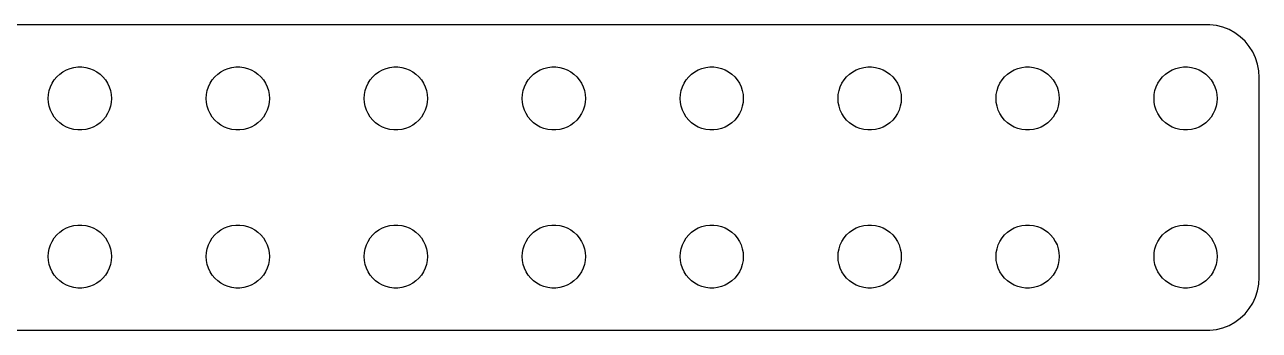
# Model space of a CAD drawing. Header units: metres. Extents: x -112 to 112, y -14 to 14.
# Drawn here: x -5.2 to 112, y -14.5 to 14.5 of the extents above; entities that cross this region are included whole.
import ezdxf

# ---------------------------------------------------------------- set-up
doc = ezdxf.new("R2010")
doc.units = ezdxf.units.M

msp = doc.modelspace()

# ---------------------------------------------------------------- linework, layer by layer
for p, q in [((107.314, 14.4901), (-107.314, 14.4901)), ((107.937, 14.4114), (107.314, 14.4901)), ((108.545, 14.2553), (107.937, 14.4114)), ((109.129, 14.0241), (108.545, 14.2553)), ((109.679, 13.7216), (109.129, 14.0241)), ((110.187, 13.3526), (109.679, 13.7216)), ((110.645, 12.9227), (110.187, 13.3526)), ((111.045, 12.4389), (110.645, 12.9227)), ((111.382, 11.9088), (111.045, 12.4389)), ((111.649, 11.3406), (111.382, 11.9088)), ((111.843, 10.7434), (111.649, 11.3406)), ((111.961, 10.1267), (111.843, 10.7434)), ((-2.42705, 9.26335), (-2.1869, 9.55363)), ((-2.1869, 9.55363), (-1.91226, 9.81154)), ((-1.91226, 9.81154), (-1.60747, 10.033)), ((-1.60747, 10.033), (-1.27733, 10.2145)), ((-1.27733, 10.2145), (-0.92705, 10.3532)), ((-0.92705, 10.3532), (-0.56213, 10.4469)), ((-0.56213, 10.4469), (-0.18837, 10.4941)), ((-0.18837, 10.4941), (0.18837, 10.4941)), ((0.18837, 10.4941), (0.56213, 10.4469)), ((0.56213, 10.4469), (0.92705, 10.3532)), ((0.92705, 10.3532), (1.27733, 10.2145)), ((1.27733, 10.2145), (1.60747, 10.033)), ((1.60747, 10.033), (1.91226, 9.81154)), ((1.91226, 9.81154), (2.1869, 9.55363)), ((2.1869, 9.55363), (2.42705, 9.26335)), ((12.5729, 9.26335), (12.8131, 9.55363)), ((12.8131, 9.55363), (13.0877, 9.81154)), ((13.0877, 9.81154), (13.3925, 10.033)), ((13.3925, 10.033), (13.7227, 10.2145)), ((13.7227, 10.2145), (14.0729, 10.3532)), ((14.0729, 10.3532), (14.4379, 10.4469)), ((14.4379, 10.4469), (14.8116, 10.4941)), ((14.8116, 10.4941), (15.1884, 10.4941)), ((15.1884, 10.4941), (15.5621, 10.4469)), ((15.5621, 10.4469), (15.927, 10.3532)), ((15.927, 10.3532), (16.2773, 10.2145)), ((16.2773, 10.2145), (16.6075, 10.033)), ((16.6075, 10.033), (16.9123, 9.81154)), ((16.9123, 9.81154), (17.1869, 9.55363)), ((17.1869, 9.55363), (17.427, 9.26335)), ((27.5729, 9.26335), (27.8131, 9.55363)), ((27.8131, 9.55363), (28.0877, 9.81154)), ((28.0877, 9.81154), (28.3925, 10.033)), ((28.3925, 10.033), (28.7227, 10.2145)), ((28.7227, 10.2145), (29.0729, 10.3532)), ((29.0729, 10.3532), (29.4379, 10.4469)), ((29.4379, 10.4469), (29.8116, 10.4941)), ((29.8116, 10.4941), (30.1884, 10.4941)), ((30.1884, 10.4941), (30.5621, 10.4469)), ((30.5621, 10.4469), (30.927, 10.3532)), ((30.927, 10.3532), (31.2773, 10.2145)), ((31.2773, 10.2145), (31.6075, 10.033)), ((31.6075, 10.033), (31.9123, 9.81154)), ((31.9123, 9.81154), (32.1869, 9.55363)), ((32.1869, 9.55363), (32.427, 9.26335)), ((42.5729, 9.26335), (42.8131, 9.55363)), ((42.8131, 9.55363), (43.0877, 9.81154)), ((43.0877, 9.81154), (43.3925, 10.033)), ((43.3925, 10.033), (43.7227, 10.2145)), ((43.7227, 10.2145), (44.0729, 10.3532)), ((44.0729, 10.3532), (44.4379, 10.4469)), ((44.4379, 10.4469), (44.8116, 10.4941)), ((44.8116, 10.4941), (45.1884, 10.4941)), ((45.1884, 10.4941), (45.5621, 10.4469)), ((45.5621, 10.4469), (45.927, 10.3532)), ((45.927, 10.3532), (46.2773, 10.2145)), ((46.2773, 10.2145), (46.6075, 10.033)), ((46.6075, 10.033), (46.9123, 9.81154)), ((46.9123, 9.81154), (47.1869, 9.55363)), ((47.1869, 9.55363), (47.427, 9.26335)), ((57.5729, 9.26335), (57.8131, 9.55363)), ((57.8131, 9.55363), (58.0877, 9.81154)), ((58.0877, 9.81154), (58.3925, 10.033)), ((58.3925, 10.033), (58.7227, 10.2145)), ((58.7227, 10.2145), (59.0729, 10.3532)), ((59.0729, 10.3532), (59.4379, 10.4469)), ((59.4379, 10.4469), (59.8116, 10.4941)), ((59.8116, 10.4941), (60.1884, 10.4941)), ((60.1884, 10.4941), (60.5621, 10.4469)), ((60.5621, 10.4469), (60.927, 10.3532)), ((60.927, 10.3532), (61.2773, 10.2145)), ((61.2773, 10.2145), (61.6075, 10.033)), ((61.6075, 10.033), (61.9123, 9.81154)), ((61.9123, 9.81154), (62.1869, 9.55363)), ((62.1869, 9.55363), (62.427, 9.26335)), ((72.573, 9.26335), (72.8131, 9.55363)), ((72.8131, 9.55363), (73.0877, 9.81154)), ((73.0877, 9.81154), (73.3925, 10.033)), ((73.3925, 10.033), (73.7227, 10.2145)), ((73.7227, 10.2145), (74.073, 10.3532)), ((74.073, 10.3532), (74.4379, 10.4469)), ((74.4379, 10.4469), (74.8116, 10.4941)), ((74.8116, 10.4941), (75.1884, 10.4941)), ((75.1884, 10.4941), (75.5621, 10.4469)), ((75.5621, 10.4469), (75.927, 10.3532)), ((75.927, 10.3532), (76.2773, 10.2145)), ((76.2773, 10.2145), (76.6075, 10.033)), ((76.6075, 10.033), (76.9123, 9.81154)), ((76.9123, 9.81154), (77.1869, 9.55363)), ((77.1869, 9.55363), (77.427, 9.26335)), ((87.573, 9.26335), (87.8131, 9.55363)), ((87.8131, 9.55363), (88.0877, 9.81154)), ((88.0877, 9.81154), (88.3925, 10.033)), ((88.3925, 10.033), (88.7227, 10.2145)), ((88.7227, 10.2145), (89.073, 10.3532)), ((89.073, 10.3532), (89.4379, 10.4469)), ((89.4379, 10.4469), (89.8116, 10.4941)), ((89.8116, 10.4941), (90.1884, 10.4941)), ((90.1884, 10.4941), (90.5621, 10.4469)), ((90.5621, 10.4469), (90.927, 10.3532)), ((90.927, 10.3532), (91.2773, 10.2145)), ((91.2773, 10.2145), (91.6075, 10.033)), ((91.6075, 10.033), (91.9123, 9.81154)), ((91.9123, 9.81154), (92.1869, 9.55363)), ((92.1869, 9.55363), (92.427, 9.26335)), ((102.573, 9.26335), (102.813, 9.55363)), ((102.813, 9.55363), (103.088, 9.81154)), ((103.088, 9.81154), (103.393, 10.033)), ((103.393, 10.033), (103.723, 10.2145)), ((103.723, 10.2145), (104.073, 10.3532)), ((104.073, 10.3532), (104.438, 10.4469)), ((104.438, 10.4469), (104.812, 10.4941)), ((104.812, 10.4941), (105.188, 10.4941)), ((105.188, 10.4941), (105.562, 10.4469)), ((105.562, 10.4469), (105.927, 10.3532)), ((105.927, 10.3532), (106.277, 10.2145)), ((106.277, 10.2145), (106.607, 10.033)), ((106.607, 10.033), (106.912, 9.81154)), ((106.912, 9.81154), (107.187, 9.55363)), ((107.187, 9.55363), (107.427, 9.26335)), ((112, 9.5), (111.961, 10.1267)), ((112, -9.5), (112, 9.5)), ((-2.97633, 7.87599), (-2.90575, 8.24606)), ((-2.90575, 8.24606), (-2.78932, 8.60437)), ((-2.78932, 8.60437), (-2.62891, 8.94525)), ((-2.62891, 8.94525), (-2.42705, 9.26335)), ((2.42705, 9.26335), (2.62891, 8.94525)), ((2.62891, 8.94525), (2.78932, 8.60437)), ((2.78932, 8.60437), (2.90575, 8.24606)), ((2.90575, 8.24606), (2.97633, 7.87599)), ((12.0237, 7.87599), (12.0942, 8.24606)), ((12.0942, 8.24606), (12.2107, 8.60437)), ((12.2107, 8.60437), (12.3711, 8.94525)), ((12.3711, 8.94525), (12.5729, 9.26335)), ((17.427, 9.26335), (17.6289, 8.94525)), ((17.6289, 8.94525), (17.7893, 8.60437)), ((17.7893, 8.60437), (17.9057, 8.24606)), ((17.9057, 8.24606), (17.9763, 7.87599)), ((27.0237, 7.87599), (27.0942, 8.24606)), ((27.0942, 8.24606), (27.2107, 8.60437)), ((27.2107, 8.60437), (27.3711, 8.94525)), ((27.3711, 8.94525), (27.5729, 9.26335)), ((32.427, 9.26335), (32.6289, 8.94525)), ((32.6289, 8.94525), (32.7893, 8.60437)), ((32.7893, 8.60437), (32.9057, 8.24606)), ((32.9057, 8.24606), (32.9763, 7.87599)), ((42.0237, 7.87599), (42.0942, 8.24606)), ((42.0942, 8.24606), (42.2107, 8.60437)), ((42.2107, 8.60437), (42.3711, 8.94525)), ((42.3711, 8.94525), (42.5729, 9.26335)), ((47.427, 9.26335), (47.6289, 8.94525)), ((47.6289, 8.94525), (47.7893, 8.60437)), ((47.7893, 8.60437), (47.9057, 8.24606)), ((47.9057, 8.24606), (47.9763, 7.87599)), ((57.0237, 7.87599), (57.0942, 8.24606)), ((57.0942, 8.24606), (57.2107, 8.60437)), ((57.2107, 8.60437), (57.3711, 8.94525)), ((57.3711, 8.94525), (57.5729, 9.26335)), ((62.427, 9.26335), (62.6289, 8.94525)), ((62.6289, 8.94525), (62.7893, 8.60437)), ((62.7893, 8.60437), (62.9057, 8.24606)), ((62.9057, 8.24606), (62.9763, 7.87599)), ((72.0237, 7.87599), (72.0943, 8.24606)), ((72.0943, 8.24606), (72.2107, 8.60437)), ((72.2107, 8.60437), (72.3711, 8.94525)), ((72.3711, 8.94525), (72.573, 9.26335)), ((77.427, 9.26335), (77.6289, 8.94525)), ((77.6289, 8.94525), (77.7893, 8.60437)), ((77.7893, 8.60437), (77.9057, 8.24606)), ((77.9057, 8.24606), (77.9763, 7.87599)), ((87.0237, 7.87599), (87.0943, 8.24606)), ((87.0943, 8.24606), (87.2107, 8.60437)), ((87.2107, 8.60437), (87.3711, 8.94525)), ((87.3711, 8.94525), (87.573, 9.26335)), ((92.427, 9.26335), (92.6289, 8.94525)), ((92.6289, 8.94525), (92.7893, 8.60437)), ((92.7893, 8.60437), (92.9057, 8.24606)), ((92.9057, 8.24606), (92.9763, 7.87599)), ((102.024, 7.87599), (102.094, 8.24606)), ((102.094, 8.24606), (102.211, 8.60437)), ((102.211, 8.60437), (102.371, 8.94525)), ((102.371, 8.94525), (102.573, 9.26335)), ((107.427, 9.26335), (107.629, 8.94525)), ((107.629, 8.94525), (107.789, 8.60437)), ((107.789, 8.60437), (107.906, 8.24606)), ((107.906, 8.24606), (107.976, 7.87599)), ((-3, 7.5), (-2.97633, 7.87599)), ((-2.97633, 7.12399), (-3, 7.5)), ((-2.90575, 6.75392), (-2.97633, 7.12399)), ((2.97633, 7.12399), (2.90575, 6.75392)), ((2.97633, 7.87599), (3, 7.5)), ((3, 7.5), (2.97633, 7.12399)), ((12, 7.5), (12.0237, 7.87599)), ((12.0237, 7.12399), (12, 7.5)), ((12.0942, 6.75392), (12.0237, 7.12399)), ((17.9763, 7.12399), (17.9057, 6.75392)), ((17.9763, 7.87599), (18, 7.5)), ((18, 7.5), (17.9763, 7.12399)), ((27, 7.5), (27.0237, 7.87599)), ((27.0237, 7.12399), (27, 7.5)), ((27.0942, 6.75392), (27.0237, 7.12399)), ((32.9763, 7.12399), (32.9057, 6.75392)), ((32.9763, 7.87599), (33, 7.5)), ((33, 7.5), (32.9763, 7.12399)), ((42, 7.5), (42.0237, 7.87599)), ((42.0237, 7.12399), (42, 7.5)), ((42.0942, 6.75392), (42.0237, 7.12399)), ((47.9763, 7.12399), (47.9057, 6.75392)), ((47.9763, 7.87599), (48, 7.5)), ((48, 7.5), (47.9763, 7.12399)), ((57, 7.5), (57.0237, 7.87599)), ((57.0237, 7.12399), (57, 7.5)), ((57.0942, 6.75392), (57.0237, 7.12399)), ((62.9763, 7.12399), (62.9057, 6.75392)), ((62.9763, 7.87599), (63, 7.5)), ((63, 7.5), (62.9763, 7.12399)), ((72, 7.5), (72.0237, 7.87599)), ((72.0237, 7.12399), (72, 7.5)), ((72.0943, 6.75392), (72.0237, 7.12399)), ((77.9763, 7.12399), (77.9057, 6.75392)), ((77.9763, 7.87599), (78, 7.5)), ((78, 7.5), (77.9763, 7.12399)), ((87, 7.5), (87.0237, 7.87599)), ((87.0237, 7.12399), (87, 7.5)), ((87.0943, 6.75392), (87.0237, 7.12399)), ((92.9763, 7.12399), (92.9057, 6.75392)), ((92.9763, 7.87599), (93, 7.5)), ((93, 7.5), (92.9763, 7.12399)), ((102, 7.5), (102.024, 7.87599)), ((102.024, 7.12399), (102, 7.5)), ((102.094, 6.75392), (102.024, 7.12399)), ((107.976, 7.12399), (107.906, 6.75392)), ((107.976, 7.87599), (108, 7.5)), ((108, 7.5), (107.976, 7.12399)), ((-2.78932, 6.39561), (-2.90575, 6.75392)), ((-2.62891, 6.05473), (-2.78932, 6.39561)), ((-2.42705, 5.73663), (-2.62891, 6.05473)), ((2.62891, 6.05473), (2.42705, 5.73663)), ((2.78932, 6.39561), (2.62891, 6.05473)), ((2.90575, 6.75392), (2.78932, 6.39561)), ((12.2107, 6.39561), (12.0942, 6.75392)), ((12.3711, 6.05473), (12.2107, 6.39561)), ((12.5729, 5.73663), (12.3711, 6.05473)), ((17.6289, 6.05473), (17.427, 5.73663)), ((17.7893, 6.39561), (17.6289, 6.05473)), ((17.9057, 6.75392), (17.7893, 6.39561)), ((27.2107, 6.39561), (27.0942, 6.75392)), ((27.3711, 6.05473), (27.2107, 6.39561)), ((27.5729, 5.73663), (27.3711, 6.05473)), ((32.6289, 6.05473), (32.427, 5.73663)), ((32.7893, 6.39561), (32.6289, 6.05473)), ((32.9057, 6.75392), (32.7893, 6.39561)), ((42.2107, 6.39561), (42.0942, 6.75392)), ((42.3711, 6.05473), (42.2107, 6.39561)), ((42.5729, 5.73663), (42.3711, 6.05473)), ((47.6289, 6.05473), (47.427, 5.73663)), ((47.7893, 6.39561), (47.6289, 6.05473)), ((47.9057, 6.75392), (47.7893, 6.39561)), ((57.2107, 6.39561), (57.0942, 6.75392)), ((57.3711, 6.05473), (57.2107, 6.39561)), ((57.5729, 5.73663), (57.3711, 6.05473)), ((62.6289, 6.05473), (62.427, 5.73663)), ((62.7893, 6.39561), (62.6289, 6.05473)), ((62.9057, 6.75392), (62.7893, 6.39561)), ((72.2107, 6.39561), (72.0943, 6.75392)), ((72.3711, 6.05473), (72.2107, 6.39561)), ((72.573, 5.73663), (72.3711, 6.05473)), ((77.6289, 6.05473), (77.427, 5.73663)), ((77.7893, 6.39561), (77.6289, 6.05473)), ((77.9057, 6.75392), (77.7893, 6.39561)), ((87.2107, 6.39561), (87.0943, 6.75392)), ((87.3711, 6.05473), (87.2107, 6.39561)), ((87.573, 5.73663), (87.3711, 6.05473)), ((92.6289, 6.05473), (92.427, 5.73663)), ((92.7893, 6.39561), (92.6289, 6.05473)), ((92.9057, 6.75392), (92.7893, 6.39561)), ((102.211, 6.39561), (102.094, 6.75392)), ((102.371, 6.05473), (102.211, 6.39561)), ((102.573, 5.73663), (102.371, 6.05473)), ((107.629, 6.05473), (107.427, 5.73663)), ((107.789, 6.39561), (107.629, 6.05473)), ((107.906, 6.75392), (107.789, 6.39561)), ((-2.1869, 5.44635), (-2.42705, 5.73663)), ((-1.91226, 5.18845), (-2.1869, 5.44635)), ((-1.60747, 4.96701), (-1.91226, 5.18845)), ((-1.27733, 4.78551), (-1.60747, 4.96701)), ((-0.92705, 4.64682), (-1.27733, 4.78551)), ((1.27733, 4.78551), (0.92705, 4.64682)), ((1.60747, 4.96701), (1.27733, 4.78551)), ((1.91226, 5.18845), (1.60747, 4.96701)), ((2.1869, 5.44635), (1.91226, 5.18845)), ((2.42705, 5.73663), (2.1869, 5.44635)), ((12.8131, 5.44635), (12.5729, 5.73663)), ((13.0877, 5.18845), (12.8131, 5.44635)), ((13.3925, 4.96701), (13.0877, 5.18845)), ((13.7227, 4.78551), (13.3925, 4.96701)), ((14.0729, 4.64682), (13.7227, 4.78551)), ((16.2773, 4.78551), (15.927, 4.64682)), ((16.6075, 4.96701), (16.2773, 4.78551)), ((16.9123, 5.18845), (16.6075, 4.96701)), ((17.1869, 5.44635), (16.9123, 5.18845)), ((17.427, 5.73663), (17.1869, 5.44635)), ((27.8131, 5.44635), (27.5729, 5.73663)), ((28.0877, 5.18845), (27.8131, 5.44635)), ((28.3925, 4.96701), (28.0877, 5.18845)), ((28.7227, 4.78551), (28.3925, 4.96701)), ((29.0729, 4.64682), (28.7227, 4.78551)), ((31.2773, 4.78551), (30.927, 4.64682)), ((31.6075, 4.96701), (31.2773, 4.78551)), ((31.9123, 5.18845), (31.6075, 4.96701)), ((32.1869, 5.44635), (31.9123, 5.18845)), ((32.427, 5.73663), (32.1869, 5.44635)), ((42.8131, 5.44635), (42.5729, 5.73663)), ((43.0877, 5.18845), (42.8131, 5.44635)), ((43.3925, 4.96701), (43.0877, 5.18845)), ((43.7227, 4.78551), (43.3925, 4.96701)), ((44.0729, 4.64682), (43.7227, 4.78551)), ((46.2773, 4.78551), (45.927, 4.64682)), ((46.6075, 4.96701), (46.2773, 4.78551)), ((46.9123, 5.18845), (46.6075, 4.96701)), ((47.1869, 5.44635), (46.9123, 5.18845)), ((47.427, 5.73663), (47.1869, 5.44635)), ((57.8131, 5.44635), (57.5729, 5.73663)), ((58.0877, 5.18845), (57.8131, 5.44635)), ((58.3925, 4.96701), (58.0877, 5.18845)), ((58.7227, 4.78551), (58.3925, 4.96701)), ((59.0729, 4.64682), (58.7227, 4.78551)), ((61.2773, 4.78551), (60.927, 4.64682)), ((61.6075, 4.96701), (61.2773, 4.78551)), ((61.9123, 5.18845), (61.6075, 4.96701)), ((62.1869, 5.44635), (61.9123, 5.18845)), ((62.427, 5.73663), (62.1869, 5.44635)), ((72.8131, 5.44635), (72.573, 5.73663)), ((73.0877, 5.18845), (72.8131, 5.44635)), ((73.3925, 4.96701), (73.0877, 5.18845)), ((73.7227, 4.78551), (73.3925, 4.96701)), ((74.073, 4.64682), (73.7227, 4.78551)), ((76.2773, 4.78551), (75.927, 4.64682)), ((76.6075, 4.96701), (76.2773, 4.78551)), ((76.9123, 5.18845), (76.6075, 4.96701)), ((77.1869, 5.44635), (76.9123, 5.18845)), ((77.427, 5.73663), (77.1869, 5.44635)), ((87.8131, 5.44635), (87.573, 5.73663)), ((88.0877, 5.18845), (87.8131, 5.44635)), ((88.3925, 4.96701), (88.0877, 5.18845)), ((88.7227, 4.78551), (88.3925, 4.96701)), ((89.073, 4.64682), (88.7227, 4.78551)), ((91.2773, 4.78551), (90.927, 4.64682)), ((91.6075, 4.96701), (91.2773, 4.78551)), ((91.9123, 5.18845), (91.6075, 4.96701)), ((92.1869, 5.44635), (91.9123, 5.18845)), ((92.427, 5.73663), (92.1869, 5.44635)), ((102.813, 5.44635), (102.573, 5.73663)), ((103.088, 5.18845), (102.813, 5.44635)), ((103.393, 4.96701), (103.088, 5.18845)), ((103.723, 4.78551), (103.393, 4.96701)), ((104.073, 4.64682), (103.723, 4.78551)), ((106.277, 4.78551), (105.927, 4.64682)), ((106.607, 4.96701), (106.277, 4.78551)), ((106.912, 5.18845), (106.607, 4.96701)), ((107.187, 5.44635), (106.912, 5.18845)), ((107.427, 5.73663), (107.187, 5.44635)), ((-0.56213, 4.55313), (-0.92705, 4.64682)), ((-0.18837, 4.50591), (-0.56213, 4.55313)), ((0.18837, 4.50591), (-0.18837, 4.50591)), ((0.56213, 4.55313), (0.18837, 4.50591)), ((0.92705, 4.64682), (0.56213, 4.55313)), ((14.4379, 4.55313), (14.0729, 4.64682)), ((14.8116, 4.50591), (14.4379, 4.55313)), ((15.1884, 4.50591), (14.8116, 4.50591)), ((15.5621, 4.55313), (15.1884, 4.50591)), ((15.927, 4.64682), (15.5621, 4.55313)), ((29.4379, 4.55313), (29.0729, 4.64682)), ((29.8116, 4.50591), (29.4379, 4.55313)), ((30.1884, 4.50591), (29.8116, 4.50591)), ((30.5621, 4.55313), (30.1884, 4.50591)), ((30.927, 4.64682), (30.5621, 4.55313)), ((44.4379, 4.55313), (44.0729, 4.64682)), ((44.8116, 4.50591), (44.4379, 4.55313)), ((45.1884, 4.50591), (44.8116, 4.50591)), ((45.5621, 4.55313), (45.1884, 4.50591)), ((45.927, 4.64682), (45.5621, 4.55313)), ((59.4379, 4.55313), (59.0729, 4.64682)), ((59.8116, 4.50591), (59.4379, 4.55313)), ((60.1884, 4.50591), (59.8116, 4.50591)), ((60.5621, 4.55313), (60.1884, 4.50591)), ((60.927, 4.64682), (60.5621, 4.55313)), ((74.4379, 4.55313), (74.073, 4.64682)), ((74.8116, 4.50591), (74.4379, 4.55313)), ((75.1884, 4.50591), (74.8116, 4.50591)), ((75.5621, 4.55313), (75.1884, 4.50591)), ((75.927, 4.64682), (75.5621, 4.55313)), ((89.4379, 4.55313), (89.073, 4.64682)), ((89.8116, 4.50591), (89.4379, 4.55313)), ((90.1884, 4.50591), (89.8116, 4.50591)), ((90.5621, 4.55313), (90.1884, 4.50591)), ((90.927, 4.64682), (90.5621, 4.55313)), ((104.438, 4.55313), (104.073, 4.64682)), ((104.812, 4.50591), (104.438, 4.55313)), ((105.188, 4.50591), (104.812, 4.50591)), ((105.562, 4.55313), (105.188, 4.50591)), ((105.927, 4.64682), (105.562, 4.55313)), ((-1.27733, -4.78551), (-0.92705, -4.64682)), ((-0.92705, -4.64682), (-0.56213, -4.55313)), ((-0.56213, -4.55313), (-0.18837, -4.50591)), ((-0.18837, -4.50591), (0.18837, -4.50591)), ((0.18837, -4.50591), (0.56213, -4.55313)), ((0.56213, -4.55313), (0.92705, -4.64682)), ((0.92705, -4.64682), (1.27733, -4.78551)), ((13.7227, -4.78551), (14.0729, -4.64682)), ((14.0729, -4.64682), (14.4379, -4.55313)), ((14.4379, -4.55313), (14.8116, -4.50591)), ((14.8116, -4.50591), (15.1884, -4.50591)), ((15.1884, -4.50591), (15.5621, -4.55313)), ((15.5621, -4.55313), (15.927, -4.64682)), ((15.927, -4.64682), (16.2773, -4.78551)), ((28.7227, -4.78551), (29.0729, -4.64682)), ((29.0729, -4.64682), (29.4379, -4.55313)), ((29.4379, -4.55313), (29.8116, -4.50591)), ((29.8116, -4.50591), (30.1884, -4.50591)), ((30.1884, -4.50591), (30.5621, -4.55313)), ((30.5621, -4.55313), (30.927, -4.64682)), ((30.927, -4.64682), (31.2773, -4.78551)), ((43.7227, -4.78551), (44.0729, -4.64682)), ((44.0729, -4.64682), (44.4379, -4.55313)), ((44.4379, -4.55313), (44.8116, -4.50591)), ((44.8116, -4.50591), (45.1884, -4.50591)), ((45.1884, -4.50591), (45.5621, -4.55313)), ((45.5621, -4.55313), (45.927, -4.64682)), ((45.927, -4.64682), (46.2773, -4.78551)), ((58.7227, -4.78551), (59.0729, -4.64682)), ((59.0729, -4.64682), (59.4379, -4.55313)), ((59.4379, -4.55313), (59.8116, -4.50591)), ((59.8116, -4.50591), (60.1884, -4.50591)), ((60.1884, -4.50591), (60.5621, -4.55313)), ((60.5621, -4.55313), (60.927, -4.64682)), ((60.927, -4.64682), (61.2773, -4.78551)), ((73.7227, -4.78551), (74.073, -4.64682)), ((74.073, -4.64682), (74.4379, -4.55313)), ((74.4379, -4.55313), (74.8116, -4.50591)), ((74.8116, -4.50591), (75.1884, -4.50591)), ((75.1884, -4.50591), (75.5621, -4.55313)), ((75.5621, -4.55313), (75.927, -4.64682)), ((75.927, -4.64682), (76.2773, -4.78551)), ((88.7227, -4.78551), (89.073, -4.64682)), ((89.073, -4.64682), (89.4379, -4.55313)), ((89.4379, -4.55313), (89.8116, -4.50591)), ((89.8116, -4.50591), (90.1884, -4.50591)), ((90.1884, -4.50591), (90.5621, -4.55313)), ((90.5621, -4.55313), (90.927, -4.64682)), ((90.927, -4.64682), (91.2773, -4.78551)), ((103.723, -4.78551), (104.073, -4.64682)), ((104.073, -4.64682), (104.438, -4.55313)), ((104.438, -4.55313), (104.812, -4.50591)), ((104.812, -4.50591), (105.188, -4.50591)), ((105.188, -4.50591), (105.562, -4.55313)), ((105.562, -4.55313), (105.927, -4.64682)), ((105.927, -4.64682), (106.277, -4.78551)), ((-2.62891, -6.05473), (-2.42705, -5.73663)), ((-2.42705, -5.73663), (-2.1869, -5.44635)), ((-2.1869, -5.44635), (-1.91226, -5.18845)), ((-1.91226, -5.18845), (-1.60747, -4.96701)), ((-1.60747, -4.96701), (-1.27733, -4.78551)), ((1.27733, -4.78551), (1.60747, -4.96701)), ((1.60747, -4.96701), (1.91226, -5.18845)), ((1.91226, -5.18845), (2.1869, -5.44635)), ((2.1869, -5.44635), (2.42705, -5.73663)), ((2.42705, -5.73663), (2.62891, -6.05473)), ((12.3711, -6.05473), (12.5729, -5.73663)), ((12.5729, -5.73663), (12.8131, -5.44635)), ((12.8131, -5.44635), (13.0877, -5.18845)), ((13.0877, -5.18845), (13.3925, -4.96701)), ((13.3925, -4.96701), (13.7227, -4.78551)), ((16.2773, -4.78551), (16.6075, -4.96701)), ((16.6075, -4.96701), (16.9123, -5.18845)), ((16.9123, -5.18845), (17.1869, -5.44635)), ((17.1869, -5.44635), (17.427, -5.73663)), ((17.427, -5.73663), (17.6289, -6.05473)), ((27.3711, -6.05473), (27.5729, -5.73663)), ((27.5729, -5.73663), (27.8131, -5.44635)), ((27.8131, -5.44635), (28.0877, -5.18845)), ((28.0877, -5.18845), (28.3925, -4.96701)), ((28.3925, -4.96701), (28.7227, -4.78551)), ((31.2773, -4.78551), (31.6075, -4.96701)), ((31.6075, -4.96701), (31.9123, -5.18845)), ((31.9123, -5.18845), (32.1869, -5.44635)), ((32.1869, -5.44635), (32.427, -5.73663)), ((32.427, -5.73663), (32.6289, -6.05473)), ((42.3711, -6.05473), (42.5729, -5.73663)), ((42.5729, -5.73663), (42.8131, -5.44635)), ((42.8131, -5.44635), (43.0877, -5.18845)), ((43.0877, -5.18845), (43.3925, -4.96701)), ((43.3925, -4.96701), (43.7227, -4.78551)), ((46.2773, -4.78551), (46.6075, -4.96701)), ((46.6075, -4.96701), (46.9123, -5.18845)), ((46.9123, -5.18845), (47.1869, -5.44635)), ((47.1869, -5.44635), (47.427, -5.73663)), ((47.427, -5.73663), (47.6289, -6.05473)), ((57.3711, -6.05473), (57.5729, -5.73663)), ((57.5729, -5.73663), (57.8131, -5.44635)), ((57.8131, -5.44635), (58.0877, -5.18845)), ((58.0877, -5.18845), (58.3925, -4.96701)), ((58.3925, -4.96701), (58.7227, -4.78551)), ((61.2773, -4.78551), (61.6075, -4.96701)), ((61.6075, -4.96701), (61.9123, -5.18845)), ((61.9123, -5.18845), (62.1869, -5.44635)), ((62.1869, -5.44635), (62.427, -5.73663)), ((62.427, -5.73663), (62.6289, -6.05473)), ((72.3711, -6.05473), (72.573, -5.73663)), ((72.573, -5.73663), (72.8131, -5.44635)), ((72.8131, -5.44635), (73.0877, -5.18845)), ((73.0877, -5.18845), (73.3925, -4.96701)), ((73.3925, -4.96701), (73.7227, -4.78551)), ((76.2773, -4.78551), (76.6075, -4.96701)), ((76.6075, -4.96701), (76.9123, -5.18845)), ((76.9123, -5.18845), (77.1869, -5.44635)), ((77.1869, -5.44635), (77.427, -5.73663)), ((77.427, -5.73663), (77.6289, -6.05473)), ((87.3711, -6.05473), (87.573, -5.73663)), ((87.573, -5.73663), (87.8131, -5.44635)), ((87.8131, -5.44635), (88.0877, -5.18845)), ((88.0877, -5.18845), (88.3925, -4.96701)), ((88.3925, -4.96701), (88.7227, -4.78551)), ((91.2773, -4.78551), (91.6075, -4.96701)), ((91.6075, -4.96701), (91.9123, -5.18845)), ((91.9123, -5.18845), (92.1869, -5.44635)), ((92.1869, -5.44635), (92.427, -5.73663)), ((92.427, -5.73663), (92.6289, -6.05473)), ((102.371, -6.05473), (102.573, -5.73663)), ((102.573, -5.73663), (102.813, -5.44635)), ((102.813, -5.44635), (103.088, -5.18845)), ((103.088, -5.18845), (103.393, -4.96701)), ((103.393, -4.96701), (103.723, -4.78551)), ((106.277, -4.78551), (106.607, -4.96701)), ((106.607, -4.96701), (106.912, -5.18845)), ((106.912, -5.18845), (107.187, -5.44635)), ((107.187, -5.44635), (107.427, -5.73663)), ((107.427, -5.73663), (107.629, -6.05473)), ((-2.97633, -7.12399), (-2.90575, -6.75392)), ((-2.90575, -6.75392), (-2.78932, -6.39561)), ((-2.78932, -6.39561), (-2.62891, -6.05473)), ((2.62891, -6.05473), (2.78932, -6.39561)), ((2.78932, -6.39561), (2.90575, -6.75392)), ((2.90575, -6.75392), (2.97633, -7.12399)), ((12.0237, -7.12399), (12.0942, -6.75392)), ((12.0942, -6.75392), (12.2107, -6.39561)), ((12.2107, -6.39561), (12.3711, -6.05473)), ((17.6289, -6.05473), (17.7893, -6.39561)), ((17.7893, -6.39561), (17.9057, -6.75392)), ((17.9057, -6.75392), (17.9763, -7.12399)), ((27.0237, -7.12399), (27.0942, -6.75392)), ((27.0942, -6.75392), (27.2107, -6.39561)), ((27.2107, -6.39561), (27.3711, -6.05473)), ((32.6289, -6.05473), (32.7893, -6.39561)), ((32.7893, -6.39561), (32.9057, -6.75392)), ((32.9057, -6.75392), (32.9763, -7.12399)), ((42.0237, -7.12399), (42.0942, -6.75392)), ((42.0942, -6.75392), (42.2107, -6.39561)), ((42.2107, -6.39561), (42.3711, -6.05473)), ((47.6289, -6.05473), (47.7893, -6.39561)), ((47.7893, -6.39561), (47.9057, -6.75392)), ((47.9057, -6.75392), (47.9763, -7.12399)), ((57.0237, -7.12399), (57.0942, -6.75392)), ((57.0942, -6.75392), (57.2107, -6.39561)), ((57.2107, -6.39561), (57.3711, -6.05473)), ((62.6289, -6.05473), (62.7893, -6.39561)), ((62.7893, -6.39561), (62.9057, -6.75392)), ((62.9057, -6.75392), (62.9763, -7.12399)), ((72.0237, -7.12399), (72.0943, -6.75392)), ((72.0943, -6.75392), (72.2107, -6.39561)), ((72.2107, -6.39561), (72.3711, -6.05473)), ((77.6289, -6.05473), (77.7893, -6.39561)), ((77.7893, -6.39561), (77.9057, -6.75392)), ((77.9057, -6.75392), (77.9763, -7.12399)), ((87.0237, -7.12399), (87.0943, -6.75392)), ((87.0943, -6.75392), (87.2107, -6.39561)), ((87.2107, -6.39561), (87.3711, -6.05473)), ((92.6289, -6.05473), (92.7893, -6.39561)), ((92.7893, -6.39561), (92.9057, -6.75392)), ((92.9057, -6.75392), (92.9763, -7.12399)), ((102.024, -7.12399), (102.094, -6.75392)), ((102.094, -6.75392), (102.211, -6.39561)), ((102.211, -6.39561), (102.371, -6.05473)), ((107.629, -6.05473), (107.789, -6.39561)), ((107.789, -6.39561), (107.906, -6.75392)), ((107.906, -6.75392), (107.976, -7.12399)), ((-3, -7.5), (-2.97633, -7.12399)), ((-2.97633, -7.87599), (-3, -7.5)), ((-2.90575, -8.24606), (-2.97633, -7.87599)), ((2.97633, -7.87599), (2.90575, -8.24606)), ((2.97633, -7.12399), (3, -7.5)), ((3, -7.5), (2.97633, -7.87599)), ((12, -7.5), (12.0237, -7.12399)), ((12.0237, -7.87599), (12, -7.5)), ((12.0942, -8.24606), (12.0237, -7.87599)), ((17.9763, -7.87599), (17.9057, -8.24606)), ((17.9763, -7.12399), (18, -7.5)), ((18, -7.5), (17.9763, -7.87599)), ((27, -7.5), (27.0237, -7.12399)), ((27.0237, -7.87599), (27, -7.5)), ((27.0942, -8.24606), (27.0237, -7.87599)), ((32.9763, -7.87599), (32.9057, -8.24606)), ((32.9763, -7.12399), (33, -7.5)), ((33, -7.5), (32.9763, -7.87599)), ((42, -7.5), (42.0237, -7.12399)), ((42.0237, -7.87599), (42, -7.5)), ((42.0942, -8.24606), (42.0237, -7.87599)), ((47.9763, -7.87599), (47.9057, -8.24606)), ((47.9763, -7.12399), (48, -7.5)), ((48, -7.5), (47.9763, -7.87599)), ((57, -7.5), (57.0237, -7.12399)), ((57.0237, -7.87599), (57, -7.5)), ((57.0942, -8.24606), (57.0237, -7.87599)), ((62.9763, -7.87599), (62.9057, -8.24606)), ((62.9763, -7.12399), (63, -7.5)), ((63, -7.5), (62.9763, -7.87599)), ((72, -7.5), (72.0237, -7.12399)), ((72.0237, -7.87599), (72, -7.5)), ((72.0943, -8.24606), (72.0237, -7.87599)), ((77.9763, -7.87599), (77.9057, -8.24606)), ((77.9763, -7.12399), (78, -7.5)), ((78, -7.5), (77.9763, -7.87599)), ((87, -7.5), (87.0237, -7.12399)), ((87.0237, -7.87599), (87, -7.5)), ((87.0943, -8.24606), (87.0237, -7.87599)), ((92.9763, -7.87599), (92.9057, -8.24606)), ((92.9763, -7.12399), (93, -7.5)), ((93, -7.5), (92.9763, -7.87599)), ((102, -7.5), (102.024, -7.12399)), ((102.024, -7.87599), (102, -7.5)), ((102.094, -8.24606), (102.024, -7.87599)), ((107.976, -7.87599), (107.906, -8.24606)), ((107.976, -7.12399), (108, -7.5)), ((108, -7.5), (107.976, -7.87599)), ((-2.78932, -8.60437), (-2.90575, -8.24606)), ((-2.62891, -8.94525), (-2.78932, -8.60437)), ((-2.42705, -9.26335), (-2.62891, -8.94525)), ((-2.1869, -9.55363), (-2.42705, -9.26335)), ((2.42705, -9.26335), (2.1869, -9.55363)), ((2.62891, -8.94525), (2.42705, -9.26335)), ((2.78932, -8.60437), (2.62891, -8.94525)), ((2.90575, -8.24606), (2.78932, -8.60437)), ((12.2107, -8.60437), (12.0942, -8.24606)), ((12.3711, -8.94525), (12.2107, -8.60437)), ((12.5729, -9.26335), (12.3711, -8.94525)), ((12.8131, -9.55363), (12.5729, -9.26335)), ((17.427, -9.26335), (17.1869, -9.55363)), ((17.6289, -8.94525), (17.427, -9.26335)), ((17.7893, -8.60437), (17.6289, -8.94525)), ((17.9057, -8.24606), (17.7893, -8.60437)), ((27.2107, -8.60437), (27.0942, -8.24606)), ((27.3711, -8.94525), (27.2107, -8.60437)), ((27.5729, -9.26335), (27.3711, -8.94525)), ((27.8131, -9.55363), (27.5729, -9.26335)), ((32.427, -9.26335), (32.1869, -9.55363)), ((32.6289, -8.94525), (32.427, -9.26335)), ((32.7893, -8.60437), (32.6289, -8.94525)), ((32.9057, -8.24606), (32.7893, -8.60437)), ((42.2107, -8.60437), (42.0942, -8.24606)), ((42.3711, -8.94525), (42.2107, -8.60437)), ((42.5729, -9.26335), (42.3711, -8.94525)), ((42.8131, -9.55363), (42.5729, -9.26335)), ((47.427, -9.26335), (47.1869, -9.55363)), ((47.6289, -8.94525), (47.427, -9.26335)), ((47.7893, -8.60437), (47.6289, -8.94525)), ((47.9057, -8.24606), (47.7893, -8.60437)), ((57.2107, -8.60437), (57.0942, -8.24606)), ((57.3711, -8.94525), (57.2107, -8.60437)), ((57.5729, -9.26335), (57.3711, -8.94525)), ((57.8131, -9.55363), (57.5729, -9.26335)), ((62.427, -9.26335), (62.1869, -9.55363)), ((62.6289, -8.94525), (62.427, -9.26335)), ((62.7893, -8.60437), (62.6289, -8.94525)), ((62.9057, -8.24606), (62.7893, -8.60437)), ((72.2107, -8.60437), (72.0943, -8.24606)), ((72.3711, -8.94525), (72.2107, -8.60437)), ((72.573, -9.26335), (72.3711, -8.94525)), ((72.8131, -9.55363), (72.573, -9.26335)), ((77.427, -9.26335), (77.1869, -9.55363)), ((77.6289, -8.94525), (77.427, -9.26335)), ((77.7893, -8.60437), (77.6289, -8.94525)), ((77.9057, -8.24606), (77.7893, -8.60437)), ((87.2107, -8.60437), (87.0943, -8.24606)), ((87.3711, -8.94525), (87.2107, -8.60437)), ((87.573, -9.26335), (87.3711, -8.94525)), ((87.8131, -9.55363), (87.573, -9.26335)), ((92.427, -9.26335), (92.1869, -9.55363)), ((92.6289, -8.94525), (92.427, -9.26335)), ((92.7893, -8.60437), (92.6289, -8.94525)), ((92.9057, -8.24606), (92.7893, -8.60437)), ((102.211, -8.60437), (102.094, -8.24606)), ((102.371, -8.94525), (102.211, -8.60437)), ((102.573, -9.26335), (102.371, -8.94525)), ((102.813, -9.55363), (102.573, -9.26335)), ((107.427, -9.26335), (107.187, -9.55363)), ((107.629, -8.94525), (107.427, -9.26335)), ((107.789, -8.60437), (107.629, -8.94525)), ((107.906, -8.24606), (107.789, -8.60437)), ((-1.91226, -9.81154), (-2.1869, -9.55363)), ((-1.60747, -10.033), (-1.91226, -9.81154)), ((-1.27733, -10.2145), (-1.60747, -10.033)), ((-0.92705, -10.3532), (-1.27733, -10.2145)), ((-0.56213, -10.4469), (-0.92705, -10.3532)), ((-0.18837, -10.4941), (-0.56213, -10.4469)), ((0.18837, -10.4941), (-0.18837, -10.4941)), ((0.56213, -10.4469), (0.18837, -10.4941)), ((0.92705, -10.3532), (0.56213, -10.4469)), ((1.27733, -10.2145), (0.92705, -10.3532)), ((1.60747, -10.033), (1.27733, -10.2145)), ((1.91226, -9.81154), (1.60747, -10.033)), ((2.1869, -9.55363), (1.91226, -9.81154)), ((13.0877, -9.81154), (12.8131, -9.55363)), ((13.3925, -10.033), (13.0877, -9.81154)), ((13.7227, -10.2145), (13.3925, -10.033)), ((14.0729, -10.3532), (13.7227, -10.2145)), ((14.4379, -10.4469), (14.0729, -10.3532)), ((14.8116, -10.4941), (14.4379, -10.4469)), ((15.1884, -10.4941), (14.8116, -10.4941)), ((15.5621, -10.4469), (15.1884, -10.4941)), ((15.927, -10.3532), (15.5621, -10.4469)), ((16.2773, -10.2145), (15.927, -10.3532)), ((16.6075, -10.033), (16.2773, -10.2145)), ((16.9123, -9.81154), (16.6075, -10.033)), ((17.1869, -9.55363), (16.9123, -9.81154)), ((28.0877, -9.81154), (27.8131, -9.55363)), ((28.3925, -10.033), (28.0877, -9.81154)), ((28.7227, -10.2145), (28.3925, -10.033)), ((29.0729, -10.3532), (28.7227, -10.2145)), ((29.4379, -10.4469), (29.0729, -10.3532)), ((29.8116, -10.4941), (29.4379, -10.4469)), ((30.1884, -10.4941), (29.8116, -10.4941)), ((30.5621, -10.4469), (30.1884, -10.4941)), ((30.927, -10.3532), (30.5621, -10.4469)), ((31.2773, -10.2145), (30.927, -10.3532)), ((31.6075, -10.033), (31.2773, -10.2145)), ((31.9123, -9.81154), (31.6075, -10.033)), ((32.1869, -9.55363), (31.9123, -9.81154)), ((43.0877, -9.81154), (42.8131, -9.55363)), ((43.3925, -10.033), (43.0877, -9.81154)), ((43.7227, -10.2145), (43.3925, -10.033)), ((44.0729, -10.3532), (43.7227, -10.2145)), ((44.4379, -10.4469), (44.0729, -10.3532)), ((44.8116, -10.4941), (44.4379, -10.4469)), ((45.1884, -10.4941), (44.8116, -10.4941)), ((45.5621, -10.4469), (45.1884, -10.4941)), ((45.927, -10.3532), (45.5621, -10.4469)), ((46.2773, -10.2145), (45.927, -10.3532)), ((46.6075, -10.033), (46.2773, -10.2145)), ((46.9123, -9.81154), (46.6075, -10.033)), ((47.1869, -9.55363), (46.9123, -9.81154)), ((58.0877, -9.81154), (57.8131, -9.55363)), ((58.3925, -10.033), (58.0877, -9.81154)), ((58.7227, -10.2145), (58.3925, -10.033)), ((59.0729, -10.3532), (58.7227, -10.2145)), ((59.4379, -10.4469), (59.0729, -10.3532)), ((59.8116, -10.4941), (59.4379, -10.4469)), ((60.1884, -10.4941), (59.8116, -10.4941)), ((60.5621, -10.4469), (60.1884, -10.4941)), ((60.927, -10.3532), (60.5621, -10.4469)), ((61.2773, -10.2145), (60.927, -10.3532)), ((61.6075, -10.033), (61.2773, -10.2145)), ((61.9123, -9.81154), (61.6075, -10.033)), ((62.1869, -9.55363), (61.9123, -9.81154)), ((73.0877, -9.81154), (72.8131, -9.55363)), ((73.3925, -10.033), (73.0877, -9.81154)), ((73.7227, -10.2145), (73.3925, -10.033)), ((74.073, -10.3532), (73.7227, -10.2145)), ((74.4379, -10.4469), (74.073, -10.3532)), ((74.8116, -10.4941), (74.4379, -10.4469)), ((75.1884, -10.4941), (74.8116, -10.4941)), ((75.5621, -10.4469), (75.1884, -10.4941)), ((75.927, -10.3532), (75.5621, -10.4469)), ((76.2773, -10.2145), (75.927, -10.3532)), ((76.6075, -10.033), (76.2773, -10.2145)), ((76.9123, -9.81154), (76.6075, -10.033)), ((77.1869, -9.55363), (76.9123, -9.81154)), ((88.0877, -9.81154), (87.8131, -9.55363)), ((88.3925, -10.033), (88.0877, -9.81154)), ((88.7227, -10.2145), (88.3925, -10.033)), ((89.073, -10.3532), (88.7227, -10.2145)), ((89.4379, -10.4469), (89.073, -10.3532)), ((89.8116, -10.4941), (89.4379, -10.4469)), ((90.1884, -10.4941), (89.8116, -10.4941)), ((90.5621, -10.4469), (90.1884, -10.4941)), ((90.927, -10.3532), (90.5621, -10.4469)), ((91.2773, -10.2145), (90.927, -10.3532)), ((91.6075, -10.033), (91.2773, -10.2145)), ((91.9123, -9.81154), (91.6075, -10.033)), ((92.1869, -9.55363), (91.9123, -9.81154)), ((103.088, -9.81154), (102.813, -9.55363)), ((103.393, -10.033), (103.088, -9.81154)), ((103.723, -10.2145), (103.393, -10.033)), ((104.073, -10.3532), (103.723, -10.2145)), ((104.438, -10.4469), (104.073, -10.3532)), ((104.812, -10.4941), (104.438, -10.4469)), ((105.188, -10.4941), (104.812, -10.4941)), ((105.562, -10.4469), (105.188, -10.4941)), ((105.927, -10.3532), (105.562, -10.4469)), ((106.277, -10.2145), (105.927, -10.3532)), ((106.607, -10.033), (106.277, -10.2145)), ((106.912, -9.81154), (106.607, -10.033)), ((107.187, -9.55363), (106.912, -9.81154)), ((111.843, -10.7434), (111.961, -10.1267)), ((111.961, -10.1267), (112, -9.5)), ((111.382, -11.9088), (111.649, -11.3406)), ((111.649, -11.3406), (111.843, -10.7434)), ((110.645, -12.9227), (111.045, -12.4389)), ((111.045, -12.4389), (111.382, -11.9088)), ((108.545, -14.2553), (109.129, -14.0241)), ((109.129, -14.0241), (109.679, -13.7216)), ((109.679, -13.7216), (110.187, -13.3526)), ((110.187, -13.3526), (110.645, -12.9227)), ((-107.314, -14.4901), (107.314, -14.4901)), ((107.314, -14.4901), (107.937, -14.4114)), ((107.937, -14.4114), (108.545, -14.2553))]:
    msp.add_line(p, q)

doc.saveas('drawing.dxf')
